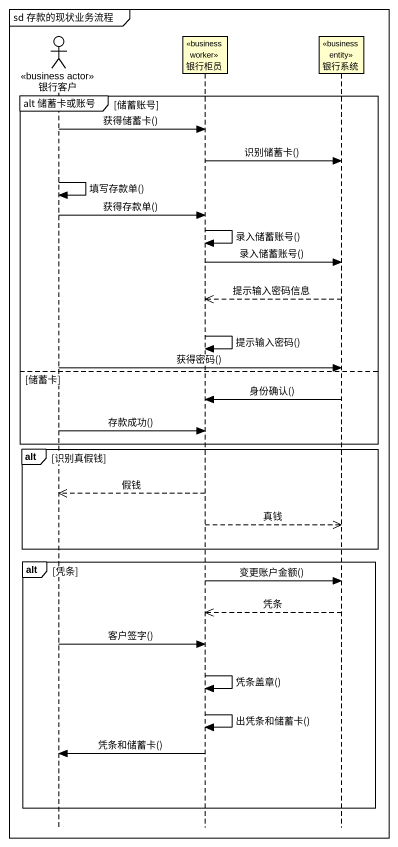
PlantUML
@startuml
mainframe sd 存款的现状业务流程
hide footbox
actor 银行客户 <<business actor>>
participant 银行柜员 <<business worker>>
participant 银行系统 <<business entity>>

group alt 储蓄卡或账号 [储蓄账号]
  银行客户 -> 银行柜员 : 获得储蓄卡()
  银行柜员 -> 银行系统 : 识别储蓄卡()
  银行客户 -> 银行客户 : 填写存款单()
  银行客户 -> 银行柜员 : 获得存款单()
  银行柜员 -> 银行柜员 : 录入储蓄账号()
  银行柜员 -> 银行系统 : 录入储蓄账号()
  银行系统 -->> 银行柜员 : 提示输入密码信息
  银行柜员 -> 银行柜员 : 提示输入密码()
  银行客户 -> 银行系统 : 获得密码()
else 储蓄卡
  银行系统 -> 银行柜员 : 身份确认()
  银行客户 -> 银行柜员 : 存款成功()
end
alt 识别真假钱
  银行柜员 -->> 银行客户 : 假钱
  银行柜员 -->> 银行系统 : 真钱
end
alt 凭条
  银行柜员 -> 银行系统 : 变更账户金额()
  银行系统 -->> 银行柜员 : 凭条
  银行客户 -> 银行柜员 : 客户签字()
  银行柜员 -> 银行柜员 : 凭条盖章()
  银行柜员 -> 银行柜员 : 出凭条和储蓄卡()
  银行柜员 -> 银行客户 : 凭条和储蓄卡()
end
@enduml
